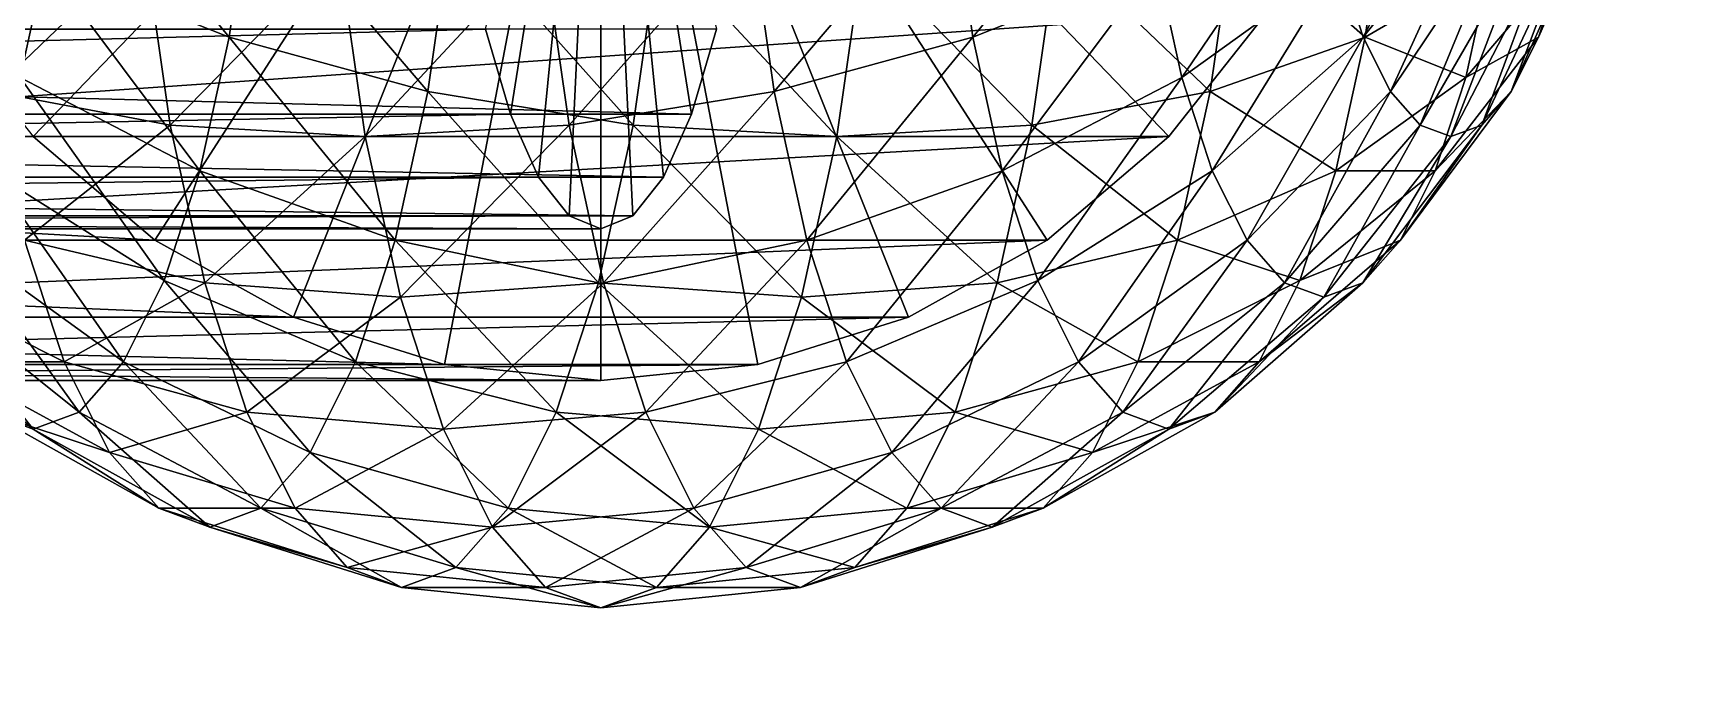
# Model space of a CAD drawing. Header units: millimetres. Extents: x -510 to 550, y -577 to 577.
# Drawn here: x 329.83 to 373.53, y 229.84 to 247.17 of the extents above; entities that cross this region are included whole.
import ezdxf

# ---------------------------------------------------------------- set-up
doc = ezdxf.new("R2010")
doc.units = ezdxf.units.MM
for name, color, linetype, true_color in [('aux_case_cover', 7, 'Continuous', 0xd6dee3), ('aux_case_floor', 7, 'Continuous', 0xd6dee3), ('secondary_elbow_joint_visual', 7, 'Continuous', 0xd6dee3), ('secondary_link2_visual', 7, 'Continuous', 0xd6dee3), ('secondary_link3_visual', 7, 'Continuous', 0xd6dee3)]:
    doc.layers.add(name, color=color, linetype=linetype, true_color=true_color)

msp = doc.modelspace()

# ---------------------------------------------------------------- linework, layer by layer
at = {"layer": 'aux_case_cover', "true_color": 0xd6dee3}
for points in [[(104, 194, 265), (406, 326, 265), (406, 194, 265)], [(104, 194, 265), (104, 326, 265), (406, 326, 265)], [(104, 194, 271), (406, 194, 271), (406, 326, 271)], [(104, 194, 271), (406, 326, 271), (104, 326, 271)]]:
    msp.add_3dface(points, dxfattribs=at)
at = {"layer": 'aux_case_floor', "true_color": 0xd6dee3}
for points in [[(110, 200, -39), (400, 320, -39), (400, 200, -39)], [(110, 200, -39), (110, 320, -39), (400, 320, -39)], [(110, 200, -33), (400, 200, -33), (400, 320, -33)], [(110, 200, -33), (400, 320, -33), (110, 320, -33)]]:
    msp.add_3dface(points, dxfattribs=at)
at = {"layer": 'secondary_elbow_joint_visual', "true_color": 0xd6dee3}
for points in [[(335.005, 247.066, 193.147), (330.632, 252.423, 193.255), (330.142, 249, 191.492)], [(335.005, 247.066, 193.147), (335.581, 251.091, 195.22), (330.632, 252.423, 193.255)], [(359.001, 252.423, 147.412), (354.627, 247.066, 147.52), (354.052, 251.091, 145.447)], [(359.001, 252.423, 147.412), (359.49, 249, 149.175), (354.627, 247.066, 147.52)], [(367.715, 252.423, 156.113), (364.937, 247.066, 155.779), (364.306, 249, 153.507)], [(367.715, 252.423, 156.113), (368.15, 251.091, 157.678), (364.937, 247.066, 155.779)], [(329.484, 246, 189.12), (330.142, 249, 191.492), (325.843, 251.358, 189.024)], [(363.789, 251.358, 151.643), (360.149, 246, 151.548), (359.49, 249, 149.175)], [(363.789, 251.358, 151.643), (364.306, 249, 153.507), (360.149, 246, 151.548)], [(340.245, 245.628, 193.925), (335.581, 251.091, 195.22), (335.005, 247.066, 193.147)], [(340.245, 245.628, 193.925), (340.885, 250.101, 196.229), (335.581, 251.091, 195.22)], [(354.052, 251.091, 145.447), (349.387, 245.628, 146.742), (348.748, 250.101, 144.439)], [(354.052, 251.091, 145.447), (354.627, 247.066, 147.52), (349.387, 245.628, 146.742)], [(364.983, 247.066, 184.825), (365.559, 251.091, 186.898), (361.534, 250.101, 190.496)], [(368.15, 251.091, 157.678), (365.656, 245.628, 158.37), (364.937, 247.066, 155.779)], [(368.297, 249, 180.9), (365.559, 251.091, 186.898), (364.983, 247.066, 184.825)], [(368.15, 251.091, 157.678), (368.645, 250.101, 159.463), (365.656, 245.628, 158.37)], [(370.839, 250.101, 167.365), (371.334, 251.091, 169.15), (369.561, 247.066, 172.433)], [(371.334, 251.091, 169.15), (370.191, 249, 174.705), (369.561, 247.066, 172.433)], [(332.766, 249.491, 147.348), (328.738, 245.628, 152.475), (328.098, 250.101, 150.171)], [(345.661, 244.743, 193.797), (340.885, 250.101, 196.229), (340.245, 245.628, 193.925)], [(345.661, 244.743, 193.797), (346.34, 249.491, 196.242), (340.885, 250.101, 196.229)], [(348.748, 250.101, 144.439), (343.972, 244.743, 146.871), (343.293, 249.491, 144.425)], [(348.748, 250.101, 144.439), (349.387, 245.628, 146.742), (343.972, 244.743, 146.871)], [(360.894, 245.628, 188.193), (361.534, 250.101, 190.496), (356.866, 249.491, 193.319)], [(364.983, 247.066, 184.825), (361.534, 250.101, 190.496), (360.894, 245.628, 188.193)], [(368.645, 250.101, 159.463), (366.437, 244.743, 161.182), (365.656, 245.628, 158.37)], [(368.645, 250.101, 159.463), (369.183, 249.491, 161.4), (366.437, 244.743, 161.182)], [(370.301, 249.491, 165.428), (370.839, 250.101, 167.365), (368.841, 245.628, 169.842)], [(370.839, 250.101, 167.365), (369.561, 247.066, 172.433), (368.841, 245.628, 169.842)], [(332.766, 249.491, 147.348), (333.445, 244.743, 149.793), (328.738, 245.628, 152.475)], [(337.896, 249.285, 145.408), (333.445, 244.743, 149.793), (332.766, 249.491, 147.348)], [(337.896, 249.285, 145.408), (338.588, 244.444, 147.901), (333.445, 244.743, 149.793)], [(343.293, 249.491, 144.425), (338.588, 244.444, 147.901), (337.896, 249.285, 145.408)], [(343.293, 249.491, 144.425), (343.972, 244.743, 146.871), (338.588, 244.444, 147.901)], [(351.044, 244.444, 192.766), (346.34, 249.491, 196.242), (345.661, 244.743, 193.797)], [(351.044, 244.444, 192.766), (351.736, 249.285, 195.26), (346.34, 249.491, 196.242)], [(356.188, 244.743, 190.874), (351.736, 249.285, 195.26), (351.044, 244.444, 192.766)], [(356.188, 244.743, 190.874), (356.866, 249.491, 193.319), (351.736, 249.285, 195.26)], [(360.894, 245.628, 188.193), (356.866, 249.491, 193.319), (356.188, 244.743, 190.874)], [(369.183, 249.491, 161.4), (367.249, 244.444, 164.106), (366.437, 244.743, 161.182)], [(369.183, 249.491, 161.4), (369.742, 249.285, 163.414), (367.249, 244.444, 164.106)], [(369.742, 249.285, 163.414), (368.061, 244.743, 167.03), (367.249, 244.444, 164.106)], [(369.742, 249.285, 163.414), (370.301, 249.491, 165.428), (368.061, 244.743, 167.03)], [(370.301, 249.491, 165.428), (368.841, 245.628, 169.842), (368.061, 244.743, 167.03)], [(334.231, 243.538, 190.357), (330.142, 249, 191.492), (329.484, 246, 189.12)], [(334.231, 243.538, 190.357), (335.005, 247.066, 193.147), (330.142, 249, 191.492)], [(359.49, 249, 149.175), (355.402, 243.538, 150.31), (354.627, 247.066, 147.52)], [(359.49, 249, 149.175), (360.149, 246, 151.548), (355.402, 243.538, 150.31)], [(364.306, 249, 153.507), (360.951, 243.538, 154.439), (360.149, 246, 151.548)], [(364.306, 249, 153.507), (364.937, 247.066, 155.779), (360.951, 243.538, 154.439)], [(367.639, 246, 178.527), (368.297, 249, 180.9), (364.983, 247.066, 184.825)], [(369.561, 247.066, 172.433), (370.191, 249, 174.705), (367.639, 246, 178.527)], [(370.191, 249, 174.705), (368.297, 249, 180.9), (367.639, 246, 178.527)], [(339.385, 241.708, 190.825), (335.005, 247.066, 193.147), (334.231, 243.538, 190.357)], [(339.385, 241.708, 190.825), (340.245, 245.628, 193.925), (335.005, 247.066, 193.147)], [(354.627, 247.066, 147.52), (350.248, 241.708, 149.842), (349.387, 245.628, 146.742)], [(354.627, 247.066, 147.52), (355.402, 243.538, 150.31), (350.248, 241.708, 149.842)], [(364.209, 243.538, 182.035), (364.983, 247.066, 184.825), (360.894, 245.628, 188.193)], [(364.937, 247.066, 155.779), (361.867, 241.708, 157.737), (360.951, 243.538, 154.439)], [(364.937, 247.066, 155.779), (365.656, 245.628, 158.37), (361.867, 241.708, 157.737)], [(367.639, 246, 178.527), (364.983, 247.066, 184.825), (364.209, 243.538, 182.035)], [(368.841, 245.628, 169.842), (369.561, 247.066, 172.433), (366.836, 243.538, 175.636)], [(369.561, 247.066, 172.433), (367.639, 246, 178.527), (366.836, 243.538, 175.636)], [(333.287, 240.642, 186.958), (329.484, 246, 189.12), (328.681, 243.538, 186.229)], [(333.445, 244.743, 149.793), (329.598, 241.708, 155.575), (328.738, 245.628, 152.475)], [(333.287, 240.642, 186.958), (334.231, 243.538, 190.357), (329.484, 246, 189.12)], [(344.747, 240.581, 190.506), (340.245, 245.628, 193.925), (339.385, 241.708, 190.825)], [(344.747, 240.581, 190.506), (345.661, 244.743, 193.797), (340.245, 245.628, 193.925)], [(349.387, 245.628, 146.742), (344.885, 240.581, 150.162), (343.972, 244.743, 146.871)], [(349.387, 245.628, 146.742), (350.248, 241.708, 149.842), (344.885, 240.581, 150.162)], [(360.149, 246, 151.548), (356.345, 240.642, 153.71), (355.402, 243.538, 150.31)], [(360.034, 241.708, 185.093), (360.894, 245.628, 188.193), (356.188, 244.743, 190.874)], [(360.149, 246, 151.548), (360.951, 243.538, 154.439), (356.345, 240.642, 153.71)], [(364.209, 243.538, 182.035), (360.894, 245.628, 188.193), (360.034, 241.708, 185.093)], [(365.656, 245.628, 158.37), (362.86, 240.581, 161.316), (361.867, 241.708, 157.737)], [(365.656, 245.628, 158.37), (366.437, 244.743, 161.182), (362.86, 240.581, 161.316)], [(366.836, 243.538, 175.636), (367.639, 246, 178.527), (364.209, 243.538, 182.035)], [(368.061, 244.743, 167.03), (368.841, 245.628, 169.842), (365.92, 241.708, 172.338)], [(368.841, 245.628, 169.842), (366.836, 243.538, 175.636), (365.92, 241.708, 172.338)], [(333.445, 244.743, 149.793), (334.358, 240.581, 153.084), (329.598, 241.708, 155.575)], [(338.588, 244.444, 147.901), (334.358, 240.581, 153.084), (333.445, 244.743, 149.793)], [(343.972, 244.743, 146.871), (339.52, 240.201, 151.256), (338.588, 244.444, 147.901)], [(343.972, 244.743, 146.871), (344.885, 240.581, 150.162), (339.52, 240.201, 151.256)], [(350.112, 240.201, 189.411), (345.661, 244.743, 193.797), (344.747, 240.581, 190.506)], [(350.112, 240.201, 189.411), (351.044, 244.444, 192.766), (345.661, 244.743, 193.797)], [(355.274, 240.581, 187.583), (356.188, 244.743, 190.874), (351.044, 244.444, 192.766)], [(360.034, 241.708, 185.093), (356.188, 244.743, 190.874), (355.274, 240.581, 187.583)], [(366.437, 244.743, 161.182), (363.894, 240.201, 165.037), (362.86, 240.581, 161.316)], [(366.437, 244.743, 161.182), (367.249, 244.444, 164.106), (363.894, 240.201, 165.037)], [(367.249, 244.444, 164.106), (368.061, 244.743, 167.03), (364.927, 240.581, 168.759)], [(368.061, 244.743, 167.03), (365.92, 241.708, 172.338), (364.927, 240.581, 168.759)], [(338.588, 244.444, 147.901), (339.52, 240.201, 151.256), (334.358, 240.581, 153.084)], [(355.274, 240.581, 187.583), (351.044, 244.444, 192.766), (350.112, 240.201, 189.411)], [(367.249, 244.444, 164.106), (364.927, 240.581, 168.759), (363.894, 240.201, 165.037)], [(332.21, 238.491, 183.08), (328.681, 243.538, 186.229), (327.765, 241.708, 182.931)], [(332.21, 238.491, 183.08), (333.287, 240.642, 186.958), (328.681, 243.538, 186.229)], [(338.336, 238.491, 187.048), (334.231, 243.538, 190.357), (333.287, 240.642, 186.958)], [(338.336, 238.491, 187.048), (339.385, 241.708, 190.825), (334.231, 243.538, 190.357)], [(355.402, 243.538, 150.31), (351.296, 238.491, 153.619), (350.248, 241.708, 149.842)], [(355.402, 243.538, 150.31), (356.345, 240.642, 153.71), (351.296, 238.491, 153.619)], [(360.951, 243.538, 154.439), (357.422, 238.491, 157.588), (356.345, 240.642, 153.71)], [(360.951, 243.538, 154.439), (361.867, 241.708, 157.737), (357.422, 238.491, 157.588)], [(363.265, 240.642, 178.635), (364.209, 243.538, 182.035), (360.034, 241.708, 185.093)], [(365.92, 241.708, 172.338), (366.836, 243.538, 175.636), (363.265, 240.642, 178.635)], [(366.836, 243.538, 175.636), (364.209, 243.538, 182.035), (363.265, 240.642, 178.635)], [(329.598, 241.708, 155.575), (330.647, 238.491, 159.352), (326.367, 240.642, 162.032)], [(331.042, 237.166, 178.871), (327.765, 241.708, 182.931), (326.772, 240.581, 179.352)], [(331.042, 237.166, 178.871), (332.21, 238.491, 183.08), (327.765, 241.708, 182.931)], [(334.358, 240.581, 153.084), (330.647, 238.491, 159.352), (329.598, 241.708, 155.575)], [(343.634, 237.166, 186.496), (339.385, 241.708, 190.825), (338.336, 238.491, 187.048)], [(343.634, 237.166, 186.496), (344.747, 240.581, 190.506), (339.385, 241.708, 190.825)], [(350.248, 241.708, 149.842), (345.998, 237.166, 154.171), (344.885, 240.581, 150.162)], [(350.248, 241.708, 149.842), (351.296, 238.491, 153.619), (345.998, 237.166, 154.171)], [(358.985, 238.491, 181.315), (360.034, 241.708, 185.093), (355.274, 240.581, 187.583)], [(361.867, 241.708, 157.737), (358.59, 237.166, 161.796), (357.422, 238.491, 157.588)], [(361.867, 241.708, 157.737), (362.86, 240.581, 161.316), (358.59, 237.166, 161.796)], [(363.265, 240.642, 178.635), (360.034, 241.708, 185.093), (358.985, 238.491, 181.315)], [(364.927, 240.581, 168.759), (365.92, 241.708, 172.338), (362.188, 238.491, 174.757)], [(365.92, 241.708, 172.338), (363.265, 240.642, 178.635), (362.188, 238.491, 174.757)], [(329.827, 236.719, 174.495), (326.772, 240.581, 179.352), (325.739, 240.201, 175.63)], [(330.647, 238.491, 159.352), (327.444, 238.491, 165.91), (326.367, 240.642, 162.032)], [(329.827, 236.719, 174.495), (331.042, 237.166, 178.871), (326.772, 240.581, 179.352)], [(334.358, 240.581, 153.084), (335.471, 237.166, 157.094), (330.647, 238.491, 159.352)], [(337.14, 236.101, 182.739), (333.287, 240.642, 186.958), (332.21, 238.491, 183.08)], [(337.14, 236.101, 182.739), (338.336, 238.491, 187.048), (333.287, 240.642, 186.958)], [(339.52, 240.201, 151.256), (335.471, 237.166, 157.094), (334.358, 240.581, 153.084)], [(344.885, 240.581, 150.162), (340.655, 236.719, 155.345), (339.52, 240.201, 151.256)], [(344.885, 240.581, 150.162), (345.998, 237.166, 154.171), (340.655, 236.719, 155.345)], [(348.977, 236.719, 185.323), (344.747, 240.581, 190.506), (343.634, 237.166, 186.496)], [(348.977, 236.719, 185.323), (350.112, 240.201, 189.411), (344.747, 240.581, 190.506)], [(354.161, 237.166, 183.574), (355.274, 240.581, 187.583), (350.112, 240.201, 189.411)], [(356.345, 240.642, 153.71), (352.493, 236.101, 157.929), (351.296, 238.491, 153.619)], [(356.345, 240.642, 153.71), (357.422, 238.491, 157.588), (352.493, 236.101, 157.929)], [(358.985, 238.491, 181.315), (355.274, 240.581, 187.583), (354.161, 237.166, 183.574)], [(362.86, 240.581, 161.316), (359.805, 236.719, 166.172), (358.59, 237.166, 161.796)], [(362.188, 238.491, 174.757), (363.265, 240.642, 178.635), (358.985, 238.491, 181.315)], [(362.86, 240.581, 161.316), (363.894, 240.201, 165.037), (359.805, 236.719, 166.172)], [(363.894, 240.201, 165.037), (364.927, 240.581, 168.759), (361.02, 237.166, 170.549)], [(364.927, 240.581, 168.759), (362.188, 238.491, 174.757), (361.02, 237.166, 170.549)], [(328.612, 237.166, 170.118), (329.827, 236.719, 174.495), (325.739, 240.201, 175.63)], [(339.52, 240.201, 151.256), (340.655, 236.719, 155.345), (335.471, 237.166, 157.094)], [(354.161, 237.166, 183.574), (350.112, 240.201, 189.411), (348.977, 236.719, 185.323)], [(363.894, 240.201, 165.037), (361.02, 237.166, 170.549), (359.805, 236.719, 166.172)], [(330.647, 238.491, 159.352), (331.843, 236.101, 163.661), (327.444, 238.491, 165.91)], [(331.843, 236.101, 163.661), (328.612, 237.166, 170.118), (327.444, 238.491, 165.91)], [(335.471, 237.166, 157.094), (331.843, 236.101, 163.661), (330.647, 238.491, 159.352)], [(335.841, 234.628, 178.063), (332.21, 238.491, 183.08), (331.042, 237.166, 178.871)], [(335.841, 234.628, 178.063), (337.14, 236.101, 182.739), (332.21, 238.491, 183.08)], [(342.364, 234.628, 181.921), (338.336, 238.491, 187.048), (337.14, 236.101, 182.739)], [(342.364, 234.628, 181.921), (343.634, 237.166, 186.496), (338.336, 238.491, 187.048)], [(351.296, 238.491, 153.619), (347.268, 234.628, 158.746), (345.998, 237.166, 154.171)], [(351.296, 238.491, 153.619), (352.493, 236.101, 157.929), (347.268, 234.628, 158.746)], [(357.422, 238.491, 157.588), (353.791, 234.628, 162.605), (352.493, 236.101, 157.929)], [(357.422, 238.491, 157.588), (358.59, 237.166, 161.796), (353.791, 234.628, 162.605)], [(357.789, 236.101, 177.006), (358.985, 238.491, 181.315), (354.161, 237.166, 183.574)], [(361.02, 237.166, 170.549), (362.188, 238.491, 174.757), (357.789, 236.101, 177.006)], [(362.188, 238.491, 174.757), (358.985, 238.491, 181.315), (357.789, 236.101, 177.006)], [(331.843, 236.101, 163.661), (333.141, 234.628, 168.337), (328.612, 237.166, 170.118)], [(333.141, 234.628, 168.337), (329.827, 236.719, 174.495), (328.612, 237.166, 170.118)], [(334.491, 234.131, 173.2), (331.042, 237.166, 178.871), (329.827, 236.719, 174.495)], [(334.491, 234.131, 173.2), (335.841, 234.628, 178.063), (331.042, 237.166, 178.871)], [(335.471, 237.166, 157.094), (336.741, 234.628, 161.669), (331.843, 236.101, 163.661)], [(340.655, 236.719, 155.345), (336.741, 234.628, 161.669), (335.471, 237.166, 157.094)], [(345.998, 237.166, 154.171), (341.95, 234.131, 160.009), (340.655, 236.719, 155.345)], [(345.998, 237.166, 154.171), (347.268, 234.628, 158.746), (341.95, 234.131, 160.009)], [(347.682, 234.131, 180.658), (343.634, 237.166, 186.496), (342.364, 234.628, 181.921)], [(347.682, 234.131, 180.658), (348.977, 236.719, 185.323), (343.634, 237.166, 186.496)], [(352.891, 234.628, 178.999), (354.161, 237.166, 183.574), (348.977, 236.719, 185.323)], [(357.789, 236.101, 177.006), (354.161, 237.166, 183.574), (352.891, 234.628, 178.999)], [(358.59, 237.166, 161.796), (355.141, 234.131, 167.467), (353.791, 234.628, 162.605)], [(358.59, 237.166, 161.796), (359.805, 236.719, 166.172), (355.141, 234.131, 167.467)], [(359.805, 236.719, 166.172), (361.02, 237.166, 170.549), (356.491, 234.628, 172.33)], [(361.02, 237.166, 170.549), (357.789, 236.101, 177.006), (356.491, 234.628, 172.33)], [(333.141, 234.628, 168.337), (334.491, 234.131, 173.2), (329.827, 236.719, 174.495)], [(340.655, 236.719, 155.345), (341.95, 234.131, 160.009), (336.741, 234.628, 161.669)], [(352.891, 234.628, 178.999), (348.977, 236.719, 185.323), (347.682, 234.131, 180.658)], [(359.805, 236.719, 166.172), (356.491, 234.628, 172.33), (355.141, 234.131, 167.467)], [(336.741, 234.628, 161.669), (333.141, 234.628, 168.337), (331.843, 236.101, 163.661)], [(340.986, 233.066, 176.957), (337.14, 236.101, 182.739), (335.841, 234.628, 178.063)], [(340.986, 233.066, 176.957), (342.364, 234.628, 181.921), (337.14, 236.101, 182.739)], [(352.493, 236.101, 157.929), (348.646, 233.066, 163.71), (347.268, 234.628, 158.746)], [(352.493, 236.101, 157.929), (353.791, 234.628, 162.605), (348.646, 233.066, 163.71)], [(356.491, 234.628, 172.33), (357.789, 236.101, 177.006), (352.891, 234.628, 178.999)], [(336.741, 234.628, 161.669), (338.12, 233.066, 166.633), (333.141, 234.628, 168.337)], [(338.12, 233.066, 166.633), (334.491, 234.131, 173.2), (333.141, 234.628, 168.337)], [(339.553, 232.538, 171.795), (335.841, 234.628, 178.063), (334.491, 234.131, 173.2)], [(339.553, 232.538, 171.795), (340.986, 233.066, 176.957), (335.841, 234.628, 178.063)], [(341.95, 234.131, 160.009), (338.12, 233.066, 166.633), (336.741, 234.628, 161.669)], [(346.277, 232.538, 175.597), (342.364, 234.628, 181.921), (340.986, 233.066, 176.957)], [(347.268, 234.628, 158.746), (343.355, 232.538, 165.07), (341.95, 234.131, 160.009)], [(346.277, 232.538, 175.597), (347.682, 234.131, 180.658), (342.364, 234.628, 181.921)], [(347.268, 234.628, 158.746), (348.646, 233.066, 163.71), (343.355, 232.538, 165.07)], [(351.513, 233.066, 174.035), (352.891, 234.628, 178.999), (347.682, 234.131, 180.658)], [(353.791, 234.628, 162.605), (350.08, 232.538, 168.872), (348.646, 233.066, 163.71)], [(353.791, 234.628, 162.605), (355.141, 234.131, 167.467), (350.08, 232.538, 168.872)], [(355.141, 234.131, 167.467), (356.491, 234.628, 172.33), (351.513, 233.066, 174.035)], [(356.491, 234.628, 172.33), (352.891, 234.628, 178.999), (351.513, 233.066, 174.035)], [(338.12, 233.066, 166.633), (339.553, 232.538, 171.795), (334.491, 234.131, 173.2)], [(341.95, 234.131, 160.009), (343.355, 232.538, 165.07), (338.12, 233.066, 166.633)], [(351.513, 233.066, 174.035), (347.682, 234.131, 180.658), (346.277, 232.538, 175.597)], [(355.141, 234.131, 167.467), (351.513, 233.066, 174.035), (350.08, 232.538, 168.872)], [(343.355, 232.538, 165.07), (339.553, 232.538, 171.795), (338.12, 233.066, 166.633)], [(344.816, 232, 170.334), (340.986, 233.066, 176.957), (339.553, 232.538, 171.795)], [(344.816, 232, 170.334), (346.277, 232.538, 175.597), (340.986, 233.066, 176.957)], [(348.646, 233.066, 163.71), (344.816, 232, 170.334), (343.355, 232.538, 165.07)], [(348.646, 233.066, 163.71), (350.08, 232.538, 168.872), (344.816, 232, 170.334)], [(350.08, 232.538, 168.872), (351.513, 233.066, 174.035), (346.277, 232.538, 175.597)], [(343.355, 232.538, 165.07), (344.816, 232, 170.334), (339.553, 232.538, 171.795)], [(350.08, 232.538, 168.872), (346.277, 232.538, 175.597), (344.816, 232, 170.334)]]:
    msp.add_3dface(points, dxfattribs=at)
at = {"layer": 'secondary_link2_visual', "true_color": 0xd6dee3}
for points in [[(327.191, 247.777, 175.227), (329.827, 244.444, 174.495), (344.816, 260, 170.334)], [(329.827, 244.444, 174.495), (333.039, 241.708, 173.603), (344.816, 260, 170.334)], [(333.039, 241.708, 173.603), (336.704, 239.675, 172.586), (344.816, 260, 170.334)], [(336.704, 239.675, 172.586), (340.681, 238.423, 171.482), (344.816, 260, 170.334)], [(340.681, 238.423, 171.482), (344.816, 238, 170.334), (344.816, 260, 170.334)], [(344.816, 238, 170.334), (348.952, 238.423, 169.185), (344.816, 260, 170.334)], [(348.952, 238.423, 169.185), (352.929, 239.675, 168.081), (344.816, 260, 170.334)], [(352.929, 239.675, 168.081), (356.594, 241.708, 167.064), (344.816, 260, 170.334)], [(356.594, 241.708, 167.064), (359.806, 244.444, 166.172), (344.816, 260, 170.334)], [(359.806, 244.444, 166.172), (362.442, 247.777, 165.44), (344.816, 260, 170.334)], [(314.33, 244.444, 2.368), (316.967, 247.777, 1.636), (362.442, 247.777, 165.44)], [(314.33, 244.444, 2.368), (362.442, 247.777, 165.44), (359.806, 244.444, 166.172)], [(284.352, 244.444, 10.69), (287.564, 241.708, 9.798), (333.039, 241.708, 173.603)], [(284.352, 244.444, 10.69), (333.039, 241.708, 173.603), (329.827, 244.444, 174.495)], [(311.118, 241.708, 3.259), (314.33, 244.444, 2.368), (359.806, 244.444, 166.172)], [(311.118, 241.708, 3.259), (359.806, 244.444, 166.172), (356.594, 241.708, 167.064)], [(287.564, 241.708, 9.798), (291.229, 239.675, 8.781), (336.704, 239.675, 172.586)], [(287.564, 241.708, 9.798), (336.704, 239.675, 172.586), (333.039, 241.708, 173.603)], [(307.453, 239.675, 4.277), (311.118, 241.708, 3.259), (356.594, 241.708, 167.064)], [(307.453, 239.675, 4.277), (356.594, 241.708, 167.064), (352.929, 239.675, 168.081)], [(291.229, 239.675, 8.781), (295.205, 238.423, 7.677), (340.681, 238.423, 171.482)], [(291.229, 239.675, 8.781), (340.681, 238.423, 171.482), (336.704, 239.675, 172.586)], [(303.477, 238.423, 5.381), (307.453, 239.675, 4.277), (352.929, 239.675, 168.081)], [(303.477, 238.423, 5.381), (352.929, 239.675, 168.081), (348.952, 238.423, 169.185)], [(295.205, 238.423, 7.677), (299.341, 238, 6.529), (344.816, 238, 170.334)], [(295.205, 238.423, 7.677), (344.816, 238, 170.334), (340.681, 238.423, 171.482)], [(299.341, 238, 6.529), (303.477, 238.423, 5.381), (348.952, 238.423, 169.185)], [(299.341, 238, 6.529), (348.952, 238.423, 169.185), (344.816, 238, 170.334)]]:
    msp.add_3dface(points, dxfattribs=at)
at = {"layer": 'secondary_link3_visual', "true_color": 0xd6dee3}
for points in [[(344.816, 260, 170.334), (342.424, 245.034, 160.624), (341.771, 247.272, 157.975)], [(344.816, 260, 170.334), (343.168, 243.37, 163.645), (342.424, 245.034, 160.624)], [(344.816, 260, 170.334), (343.976, 242.346, 166.924), (343.168, 243.37, 163.645)], [(344.816, 260, 170.334), (344.816, 242, 170.334), (343.976, 242.346, 166.924)], [(344.816, 260, 170.334), (345.656, 242.346, 173.743), (344.816, 242, 170.334)], [(344.816, 260, 170.334), (346.464, 243.37, 177.022), (345.656, 242.346, 173.743)], [(344.816, 260, 170.334), (347.209, 245.034, 180.043), (346.464, 243.37, 177.022)], [(344.816, 260, 170.334), (347.861, 247.272, 182.692), (347.209, 245.034, 180.043)], [(341.771, 247.272, 157.975), (255.037, 245.034, 182.156), (254.385, 247.272, 179.508)], [(341.771, 247.272, 157.975), (342.424, 245.034, 160.624), (255.037, 245.034, 182.156)], [(347.209, 245.034, 180.043), (260.475, 247.272, 204.225), (259.823, 245.034, 201.576)], [(347.209, 245.034, 180.043), (347.861, 247.272, 182.692), (260.475, 247.272, 204.225)], [(342.424, 245.034, 160.624), (255.782, 243.37, 185.178), (255.037, 245.034, 182.156)], [(342.424, 245.034, 160.624), (343.168, 243.37, 163.645), (255.782, 243.37, 185.178)], [(346.464, 243.37, 177.022), (259.823, 245.034, 201.576), (259.078, 243.37, 198.555)], [(346.464, 243.37, 177.022), (347.209, 245.034, 180.043), (259.823, 245.034, 201.576)], [(343.168, 243.37, 163.645), (256.59, 242.346, 188.457), (255.782, 243.37, 185.178)], [(343.168, 243.37, 163.645), (343.976, 242.346, 166.924), (256.59, 242.346, 188.457)], [(345.656, 242.346, 173.743), (259.078, 243.37, 198.555), (258.27, 242.346, 195.276)], [(345.656, 242.346, 173.743), (346.464, 243.37, 177.022), (259.078, 243.37, 198.555)], [(343.976, 242.346, 166.924), (257.43, 242, 191.866), (256.59, 242.346, 188.457)], [(343.976, 242.346, 166.924), (344.816, 242, 170.334), (257.43, 242, 191.866)], [(344.816, 242, 170.334), (258.27, 242.346, 195.276), (257.43, 242, 191.866)], [(344.816, 242, 170.334), (345.656, 242.346, 173.743), (258.27, 242.346, 195.276)]]:
    msp.add_3dface(points, dxfattribs=at)

doc.saveas('drawing.dxf')
